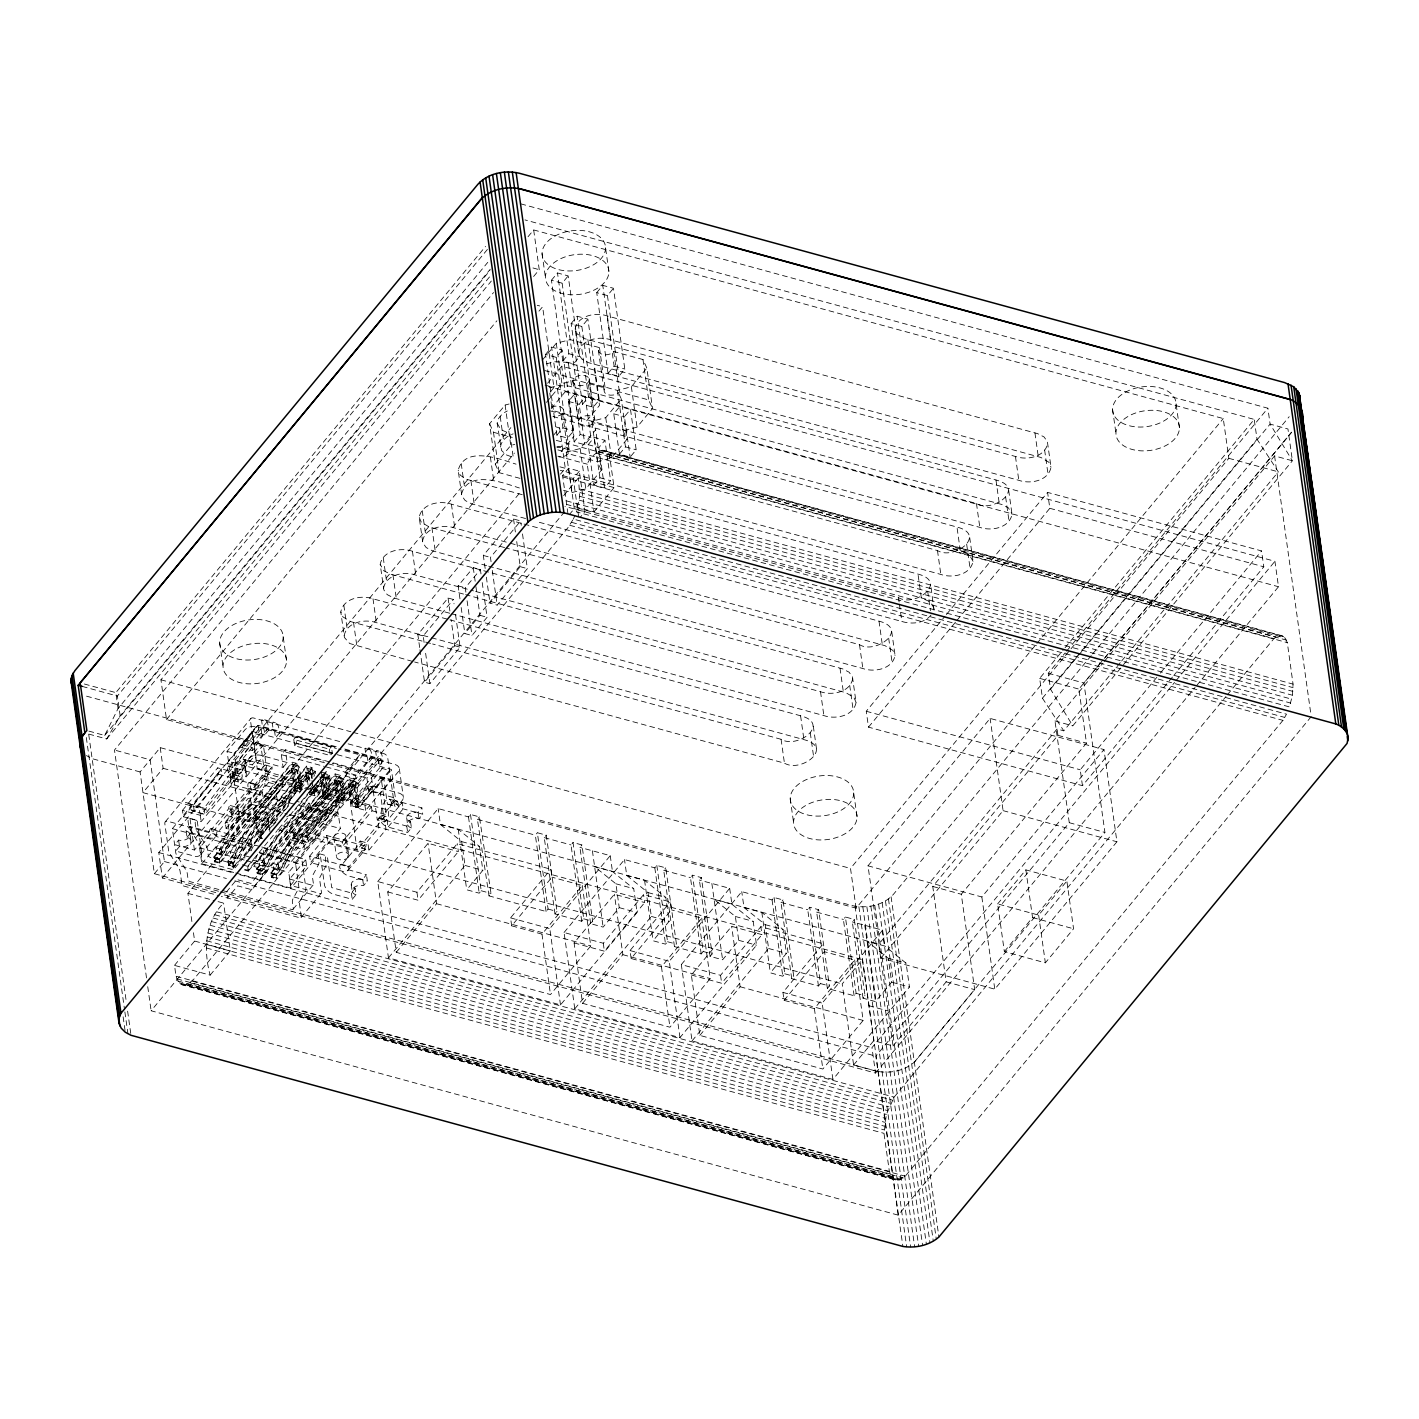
<?xml version="1.0" encoding="UTF-8"?>
<svg xmlns="http://www.w3.org/2000/svg" width="1419" height="1419" viewBox="0 0 1419 1419"><rect width="100%" height="100%" fill="white"/><g stroke="black" fill="none" stroke-linecap="round" stroke-linejoin="round"><path stroke-width="0.75" stroke-dasharray="5 3.75" d="M182.395 984.857L188.035 984.094L194.066 978.933L567.813 527.868L573.347 519.07L1286.519 714.165L1282.936 720.373L905.251 1176.209L899.238 1179.952L895.584 1179.952L182.395 984.857C175.105 981.646 175.779 971.873 174.484 965.381L210.154 975.137C203.449 950.925 204.744 921.747 223.599 903.123L213.098 900.249M602.614 450.178L1281.996 635.747L1285.153 638.071L1287.317 642.647L1293.064 684.135L1292.407 695.239L1289.499 706.928L576.327 511.833L579.715 496.295L578.455 477.831L614.108 487.586L609.798 457.308C606.232 442.462 589.861 455.765 587.271 464.208L593.976 511.904L566.695 504.437M895.584 1179.952L891.221 1176.156L889.358 1171.384L884.002 1133.355L886.378 1114.429L894.13 1097.135L1225.945 696.552M412.45 661.396L349.642 643.499L344.427 637.503L340.791 611.944C343.327 598.162 361.508 594.792 373.02 598.818L447.836 619.287M344.143 635.783C346.679 622.019 364.86 618.631 376.372 622.657L803.934 739.636C834.585 747.458 801.079 773.213 784.441 763.156L414.596 661.981M449.734 613.239L393.648 597.931L387.192 594.614L383.857 589.932L380.203 564.372C382.74 550.59 400.921 547.22 412.432 551.246L842.655 668.881L849.094 672.198L852.447 676.898L856.083 702.458C853.546 716.223 835.365 719.61 823.871 715.584L451.881 613.824M383.556 588.211C386.092 574.447 404.273 571.059 415.785 575.085L473.503 590.872M486.593 565.596L432.635 550.874L426.179 547.574L422.844 542.874L419.19 517.314C421.727 503.55 439.908 500.162 451.419 504.188L521.979 523.487M422.543 541.153C425.079 527.389 443.26 524.019 454.772 528.028L508.215 542.661M525.58 518.538L471.622 503.834L465.166 500.517L461.831 495.816L458.177 470.257C464.935 445.069 501.031 459.437 516.055 464.155M461.53 494.114C468.288 468.909 504.384 483.276 519.407 487.994M497.164 423.199L500.801 429.62L509.9 433.611L513.252 457.45L506.015 454.754L501.528 450.444L497.164 423.199C497.519 417.576 502.539 413.266 507.31 410.96M500.517 447.056C501.084 440.529 507.31 435.757 513.164 433.859M575.138 329.102C577.675 315.337 595.856 311.949 607.367 315.976L1037.591 433.629L1044.029 436.928L1047.382 441.628L1051.018 467.188C1048.481 480.97 1030.3 484.34 1018.807 480.314L588.583 362.679L582.127 359.362L578.792 354.661L575.138 329.102L577.267 334.05L585.231 338.822L1015.454 456.475C1026.948 460.501 1045.129 457.113 1047.665 443.349M578.491 352.941C581.027 339.176 599.208 335.806 610.72 339.815L1040.925 457.468L1048.889 462.239L1051.018 467.188M449.983 619.872L800.582 715.779C831.232 723.601 797.726 749.374 781.089 739.299L432.618 643.978M852.73 678.601C850.194 692.383 832.013 695.753 820.519 691.727L465.627 594.65M524.108 524.072L879 621.15C909.632 628.972 876.126 654.744 859.506 644.687L506.76 548.177M891.717 631.561L895.07 655.401C892.533 669.165 874.352 672.553 862.858 668.526L488.721 566.181M563.095 477.015L917.987 574.092C948.619 581.932 915.113 607.687 898.493 597.63L564.975 506.388M933.933 610.081L930.704 584.504M552.913 416.512L956.974 527.052C987.606 534.874 954.1 560.629 937.48 550.572L556.94 446.471M969.691 537.446L973.044 561.303C970.507 575.067 952.326 578.438 940.832 574.429L560.292 470.328M546.297 363.903L554.35 361.739L565.791 362.271L995.961 479.994C1026.593 487.817 993.087 513.572 976.467 503.514L548.887 386.553M1008.678 490.406L1012.031 514.246C1009.494 528.01 991.313 531.398 979.819 527.371L554.386 410.996M573.347 519.07L574.926 515.558M88.865 731.104L104.704 735.45L118.079 708.524L487.781 262.338M88.829 734.084L106.691 738.962L120.172 715.868L490.264 269.22M241.869 747.671L256.537 726.262L241.425 744.496L241.869 747.671L252.564 750.598L267.233 729.189L236.831 765.976L238.179 775.519L228.37 772.841L227.022 763.298L252.21 732.896L262.018 735.592L260.794 726.847L336.445 747.529M345.278 775.962L359.947 754.536L344.835 772.787L345.278 775.962L355.974 778.889L370.643 757.462L355.53 775.714L355.974 778.889M193.41 805.229L221.275 768.814L222.162 775.164L194.297 811.597L190.767 809.735L189.986 804.165L204.105 808.156L204.992 814.524L194.297 811.597L193.41 805.229L189.986 804.165M296.819 833.521L324.685 797.106L325.572 803.456L297.706 839.888L294.176 838.026L293.396 832.456L296.819 833.521L297.706 839.888L308.402 842.815L336.285 806.382L335.381 800.032L307.515 836.447L308.402 842.815L294.176 838.026M931.024 615.03C924.301 623.509 911.566 624.484 901.845 621.469L536.258 521.465M220.619 891.841L874.689 1070.76C888.205 1074.112 903.672 1071.38 914.333 1062.157L974.693 989.646L961.284 894.254L1086.493 743.148L1078.883 689.102L1102.865 660.137M1104.266 658.434L1291.787 431.837M118.079 708.524L115.844 692.632L485.546 246.427M120.172 715.868L117.387 696.037L487.462 249.389M104.704 735.45L489.927 270.515M106.691 738.962L489.484 276.971M324.508 762.766L166.52 719.539L160.932 679.79L491.311 281.051M528.028 236.742L533.668 229.931L1223.267 418.57L1228.836 458.319L856.1 908.178L326.636 763.333M146.512 977.922L114.478 750.048L493.564 292.527M166.52 719.539L496.898 320.8M533.615 276.492L539.255 269.681L533.668 229.931M218.491 891.256L154.369 873.714L140.073 771.954L160.223 747.636L303.489 786.836M551.441 280.252L557.49 272.962L568.185 275.889L579.537 356.648L573.489 363.938L562.793 361.011L551.441 280.252L562.137 283.179L568.185 275.889M538.972 311.151L542.608 306.77L537.251 305.298M160.223 747.636L163.114 768.318L142.964 792.636L269.131 827.135M545.552 354.413L551.601 347.105L562.296 350.032L573.648 430.808L567.6 438.099L556.904 435.172L545.552 354.413L556.248 357.34L562.296 350.032M571.148 323.532L577.196 316.224L587.892 319.151L599.244 399.927L593.195 407.218L582.499 404.291L571.148 323.532L581.843 326.459L587.892 319.151M596.725 292.651L602.773 285.343L613.469 288.27L624.821 369.046L618.79 376.337L608.077 373.41L596.725 292.651L607.438 295.578L613.469 288.27M520.028 478.38L499.151 472.669L495.266 464.155L489.59 423.767L505.111 405.036L509.084 404.007M542.182 360.302L556.283 343.274L570.225 339.638L599.474 347.637A8.248 5.162 -8 0 0 602.578 354.448A8.248 5.162 -8 0 0 613.735 351.54L642.984 359.539L646.851 368.053L652.527 408.441L637.025 427.154L623.065 430.808L593.834 422.809L588.158 382.421L617.389 390.42L631.349 386.784L646.851 368.053M165.26 821.796L250.897 718.457M332.401 753.347L252.334 731.441L256.36 760.07L252.316 764.93A10.305 4.541 -74.7 0 0 246.161 763.05A10.305 4.541 -74.7 0 0 242.241 777.08L238.215 781.94L231.084 779.989L227.058 751.378L245.203 729.49A9.046 5.676 -8 0 1 256.36 726.581L336.427 748.487M182.448 810.391L217.71 767.839L235.536 772.716L236.423 779.066L201.179 821.619L183.335 816.741L182.448 810.391L200.274 815.269L235.536 772.716M238.215 781.94L234.206 753.329L252.334 731.441M344.799 749.055L381.037 758.97L295.4 862.309L298.753 886.166A8.337 5.357 39.6 0 1 298.345 888.933L292.811 899.238A8.337 5.357 39.6 0 0 292.403 902.005L293.307 908.373A2.058 1.33 39.6 0 1 291.746 909.473L190.111 881.66A2.058 1.33 39.6 0 1 188.106 879.585L187.219 873.235A8.337 5.357 39.6 0 0 185.96 870.007L176.985 855.728A8.337 5.357 39.6 0 1 175.725 852.517L172.373 828.661L258.01 725.322L336.374 746.749M183.335 816.741L218.597 774.189L217.71 767.839M562.793 361.011L568.842 353.721L557.49 272.962M228.37 772.841L253.558 742.439L263.366 745.135L268.617 782.49L239.403 817.752L231.581 762.109L260.794 726.847M215.741 892.586L162.351 877.989L158.786 852.553L510.84 427.633M547.61 383.272L561.747 366.208L1274.918 561.303L1278.501 586.739L1196.501 685.714M209.551 831.8L189.951 826.443L186.173 831.002A7.734 4.842 -8 0 1 189.082 837.387A7.734 4.842 -8 0 1 178.617 840.119L174.839 844.677L194.438 850.034L209.551 831.8A2.058 0.905 -74.7 0 1 210.349 828.998A2.058 0.905 -74.7 0 1 211.573 829.37L250.791 840.101L278.372 806.808A17.631 7.787 -74.7 0 0 289.458 793.434L294.496 787.35L295.383 793.7L290.345 799.784A17.631 7.787 -74.7 0 1 286.248 808.351M230.233 777.807L234.011 773.249A7.734 4.842 -8 0 0 244.476 770.517A7.734 4.842 -8 0 0 241.567 764.131L245.345 759.573L272.093 766.881L256.981 785.115A8.017 5.144 39.6 0 1 250.755 789.532L231.137 784.175L230.233 777.807L256.981 785.115A2.058 0.905 -74.7 0 0 255.757 784.742A2.058 0.905 -74.7 0 0 254.977 787.563L255.863 793.913L238.747 814.577L231.599 812.626L230.712 806.276A2.058 0.905 -74.7 0 0 229.488 805.903A2.058 0.905 -74.7 0 0 228.69 808.706L211.573 829.37A8.248 5.286 39.6 0 0 219.59 837.689L251.695 846.469L279.259 813.158A17.631 7.787 -74.7 0 0 285.254 809.646M550.324 391.91L553.96 387.529L542.608 306.77M231.084 779.989L235.111 775.129A10.305 4.541 -74.7 0 1 239.031 761.098A10.305 4.541 -74.7 0 1 245.185 762.979L252.316 764.93M154.369 873.714L164.444 861.546L150.148 759.804L114.478 750.048M495.266 464.155L510.787 445.424L514.76 444.378M546.439 402.393L561.959 383.662L575.901 380.026L605.15 388.026A8.248 5.162 -8 0 0 608.254 394.837A8.248 5.162 -8 0 0 619.411 391.928L648.66 399.927L652.527 408.441M186.173 831.002L187.06 837.352A7.734 4.842 -8 0 1 189.969 843.755A7.734 4.842 -8 0 1 179.504 846.469L175.725 851.045L195.343 856.402A9.898 6.35 39.6 0 0 201.587 851.985L197.223 820.998A2.058 0.905 -74.7 0 0 195.982 820.625A2.058 0.905 -74.7 0 0 195.201 823.428L195.875 828.199A8.337 5.357 39.6 0 0 197.135 831.41L206.11 845.689A8.337 5.357 39.6 0 1 207.369 848.917L208.256 855.267A2.058 1.33 39.6 0 0 210.26 857.36L232.556 863.444L311.949 767.59L306.61 766.118L228.016 860.961L228.69 865.732L234.046 867.186L311.116 774.189L305.759 772.716L228.69 865.732M187.06 837.352L190.838 832.793L189.951 826.443M231.137 784.175L234.915 779.599A7.734 4.842 -8 0 0 245.381 776.885A7.734 4.842 -8 0 0 242.472 770.482L241.567 764.131M238.179 775.519L263.366 745.135M162.351 877.989L514.423 453.087M551.175 408.707L565.312 391.644L561.747 366.208M249.85 783.164L264.963 764.93L265.85 771.297L250.755 789.532L249.85 783.164A2.058 0.905 -74.7 0 0 248.627 782.791A2.058 0.905 -74.7 0 0 247.846 785.612L248.733 791.962L231.599 812.626M574.145 441.788L568.469 401.4L574.518 394.11L580.194 434.48L574.145 441.788L584.841 444.715L590.889 437.407L585.213 397.036L579.165 404.326L584.841 444.715M233.674 872.454L201.835 863.728L199.6 847.835L248.964 788.254L262.338 791.926L263.118 797.478L268.475 798.95L267.694 793.381L276.599 795.828L277.379 801.38L282.736 802.852L281.955 797.283L290.877 799.731L244.529 855.657L245.044 859.364M302.087 789.567L264.182 779.049L265.069 785.417L260.032 791.5A17.631 7.787 -74.7 0 1 248.964 804.875L228.814 829.193L226.135 828.448L225.231 822.098L265.53 773.461L301.2 783.217L302.087 789.567L297.919 794.605M256.36 760.07L283.09 767.377L281.317 754.66L285.343 749.8L370.927 773.213L372.7 785.931L368.674 790.791L395.422 798.099L391.396 769.488L334.512 753.932M293.751 739.423L295.755 736.993L331.425 746.749L332.312 753.099L330.29 755.529L294.638 745.773L293.751 739.423L329.403 749.179L331.425 746.749M200.718 854.61L215.83 836.376M228.814 829.193L227.909 822.825L248.059 798.507A17.631 7.787 -74.7 0 0 259.145 785.133M256.13 788.662L271.242 770.411M226.135 828.448L266.435 779.811L265.53 773.461M294.638 745.773L296.66 743.343L295.755 736.993M553.587 435.207L559.618 427.917L556.053 426.942M201.835 863.728L251.198 804.165L248.964 788.254M556.904 435.172L562.953 427.882L551.601 347.105M582.499 404.291L588.548 397.001L577.196 316.224M608.077 373.41L614.125 366.12L602.773 285.343M267.694 793.381L221.346 849.307L222.127 854.877L216.788 853.404L216.007 847.852L262.338 791.926M283.09 767.377L287.135 762.517L285.343 749.8M296.855 770.286L219.785 863.284L214.429 861.83L213.755 857.058L292.332 762.234L297.688 763.688L301.041 787.527L299.533 789.354L294.176 787.9L291.498 768.814L296.855 770.286L299.533 789.354M213.861 857.856L218.171 852.624A5.286 2.306 -74.5 0 0 219.431 850.247L222.517 843.063A83.632 36.929 -74.7 0 1 256.537 802.019L260.475 800.724A5.339 2.643 -84 0 0 261.947 799.837L290.842 765.001A6.19 2.732 -74.7 0 1 294.017 765.976L297.014 787.137L302.371 788.609L299.374 767.431A6.19 2.732 -74.7 0 0 296.181 766.473L267.428 801.15A6.244 3.086 -84 0 1 265.708 802.196L265.388 802.196A83.686 36.947 -74.7 0 0 227.856 844.518L224.752 851.702A5.215 2.27 -74.5 0 1 223.528 854.061L219.2 859.293L219.661 862.468L214.322 861.031L213.861 857.856L219.2 859.293M214.322 861.031L218.491 855.994A9.401 4.097 -74.5 0 0 221.151 850.939A79.517 35.103 -74.7 0 1 259.429 804.733A9.401 4.647 -84 0 0 262.533 802.852L290.877 768.637A2.058 0.905 -74.7 0 1 292.119 769.009L295.01 789.673A2.058 0.905 -74.7 0 0 296.252 790.046L310.353 773.018L309.91 769.843L315.249 771.315L315.71 774.49L310.353 773.018M191.884 921.552L187.929 893.367L520.596 491.879M214.429 861.83L291.498 768.814M219.785 863.284L219.111 858.53L297.688 763.688M282.31 782.419L282.878 786.392L253.664 821.654L253.096 817.681L282.31 782.419L295.684 786.073L292.332 762.234M219.661 862.468L223.847 857.431A9.348 4.062 -74.5 0 0 226.49 852.393A79.553 35.12 -74.7 0 1 261.468 807.358L264.91 806.187A10.323 5.108 -84 0 0 267.765 804.467L296.234 770.091A2.058 0.905 -74.7 0 1 297.458 770.464L300.367 791.128M561.108 451.739L573.897 436.289L568.221 395.919M586.686 420.858L599.492 405.408L593.816 365.038M281.955 797.283L235.607 853.209L236.388 858.779L231.049 857.307L230.268 851.755L276.599 795.828M312.304 778.499L311.719 774.366A2.058 0.905 -74.7 0 0 310.495 773.994L282.026 808.369A10.323 5.108 -84 0 1 279.171 810.089L275.747 811.26A79.553 35.12 -74.7 0 0 240.751 856.296A9.348 4.062 -74.5 0 1 238.108 861.333L233.922 866.37L228.583 864.934L228.122 861.759L232.432 856.526A5.286 2.306 -74.5 0 0 233.692 854.149L236.778 846.966A83.632 36.929 -74.7 0 1 270.798 805.921L274.754 804.626A5.339 2.643 -84 0 0 276.208 803.739L305.103 768.903A6.19 2.732 -74.7 0 1 308.278 769.878L309.874 781.035M419.669 647.49L417.842 634.488L448.067 598.02L453.406 599.474L454.027 603.82M459.969 598.853L458.142 585.852L473.254 567.618L480.385 569.569L480.988 573.897M485.156 568.469L483.329 555.45L513.536 518.982L520.684 520.933L521.287 525.278M228.583 864.934L232.769 859.896A9.401 4.097 -74.5 0 0 235.412 854.841A79.517 35.103 -74.7 0 1 273.69 808.635A9.401 4.647 -84 0 0 276.794 806.755L305.138 772.539A2.058 0.905 -74.7 0 1 306.38 772.912L308.402 787.368M294.176 787.9L295.684 786.073M233.922 866.37L233.461 863.195L237.789 857.963A5.215 2.27 -74.5 0 0 239.013 855.604L242.117 848.42A83.686 36.947 -74.7 0 1 279.649 806.098L279.969 806.098A6.244 3.086 -84 0 0 281.689 805.052L310.442 770.375A6.19 2.732 -74.7 0 1 313.634 771.333L314.326 776.104M260.901 831.853L258.223 831.126L259.109 837.476L261.788 838.203L260.901 831.853L301.2 783.217M424.104 642.452L423.181 635.943L453.406 599.474M557.862 449.894L566.216 452.182L580.158 448.546L595.678 429.815L591.794 421.301L605.753 417.665L621.274 398.934L617.389 390.42L625.477 446.879L619.429 454.169L630.125 457.095L636.173 449.805L630.497 409.417L624.449 416.725L630.125 457.095M465.875 592.149L465.272 587.803L480.385 569.569M491.063 561.747L490.46 557.401L520.684 520.933M560.47 474.141L565.294 468.305L559.618 427.917M194.438 850.034L190.093 819.047A2.058 0.905 -74.7 0 0 188.851 818.674A2.058 0.905 -74.7 0 0 188.071 821.477L188.745 826.248A8.337 5.357 39.6 0 0 190.004 829.459L198.979 843.737A8.337 5.357 39.6 0 1 200.221 846.966L202.012 859.683A2.058 1.33 39.6 0 0 204.017 861.759L233.443 869.812L249.567 850.353L248.662 844.003L254.781 845.671M315.249 771.315L301.218 788.254L295.862 786.782M268.741 829.831L289.582 804.662M568.629 468.252L574.305 508.641L568.256 515.931L562.58 475.56L568.629 468.252L579.324 471.179L585 511.567L580.158 517.403M588.176 444.679L594.224 437.371L604.92 440.298L610.596 480.686L604.547 487.976L593.851 485.05L588.176 444.679L598.871 447.606L604.92 440.298M619.429 454.169L613.753 413.798L619.801 406.49M310.211 788.467L313.014 785.079M324.171 773.745L310.122 790.685L315.479 792.157L329.51 775.217L324.171 773.745L324.614 776.92L310.513 793.948A2.058 0.905 -74.7 0 1 309.289 793.576L308.703 789.443M244.742 870.113L248.307 871.089L247.633 866.335L250.666 862.681M253.469 859.293L277.344 830.47M278.745 828.785L282.949 823.694M284.368 822.009L326.21 771.493L329.563 795.332L338.485 797.78L335.132 773.923L340.471 775.395L343.824 799.234L342.316 801.061L336.977 799.606L334.281 780.521L339.638 781.993L342.316 801.061M244.636 869.315L248.201 870.273L252.369 865.235A9.348 4.062 -74.5 0 0 255.012 860.198A79.553 35.12 -74.7 0 1 257.655 854.22M578.65 516.729L573.276 478.487L579.324 471.179M248.307 871.089L325.377 778.091L321.811 777.115M235.802 873.022L290.984 888.117L340.347 828.554L338.112 812.644L324.738 808.99L325.519 814.559L320.18 813.087L319.399 807.535L310.477 805.087L264.147 861.014L264.927 866.583L259.571 865.111L258.79 859.559L305.138 803.633L296.216 801.185M304.606 788.503L309.945 789.975L308.437 791.802L313.794 793.256L315.302 791.43L314.397 784.938M174.484 965.381L194.634 941.063L193.108 930.225M303.098 840.456L302.318 834.904L307.515 836.447L289.316 831.41L288.767 827.437L308.916 803.119L326.742 807.996L327.292 811.97L307.143 836.288L306.593 832.314L326.742 807.996M563.68 495.657L578.455 477.831M329.51 775.217L329.971 778.392L315.869 795.42A2.058 0.905 -74.7 0 1 314.628 795.03L313.475 786.765M339.638 781.993L262.568 874.991L257.229 873.536L256.555 868.765L335.132 773.923M256.644 869.563L260.972 864.331A5.286 2.306 -74.5 0 0 262.213 861.954L265.318 854.77A83.632 36.929 -74.7 0 1 299.32 813.726L303.276 812.431A5.339 2.643 -84 0 0 304.748 811.544L333.625 776.707A6.19 2.732 -74.7 0 1 336.817 777.683L339.815 798.844L345.154 800.298L342.156 779.137A6.19 2.732 -74.7 0 0 338.981 778.18L310.211 812.856A6.244 3.086 -84 0 1 308.491 813.903L308.171 813.903A83.686 36.947 -74.7 0 0 270.657 856.225L267.552 863.408A5.215 2.27 -74.5 0 1 266.311 865.767L261.983 871L262.462 874.175L257.105 872.738L256.644 869.563L261.983 871M289.316 831.41L309.466 807.092L308.916 803.119M257.105 872.738L261.291 867.701A9.401 4.097 -74.5 0 0 263.934 862.646A79.517 35.103 -74.7 0 1 302.212 816.439A9.401 4.647 -84 0 0 305.316 814.559L333.678 780.344A2.058 0.905 -74.7 0 1 334.902 780.716L337.811 801.38A2.058 0.905 -74.7 0 0 339.035 801.753L353.136 784.725L352.692 781.55L358.049 783.022L358.493 786.197L353.136 784.725M285.858 838.682L321.12 796.13L338.946 801.008L339.85 807.358L304.588 849.91L286.762 845.032L285.858 838.682L303.684 843.56L338.946 801.008M257.229 873.536L334.281 780.521M325.377 778.091L328.055 797.159L322.698 795.704L324.224 793.877L321.173 772.202M340.471 775.395L251.003 883.416L236.742 879.514L226.668 891.664L227.554 898.032L237.629 885.864L251.89 889.766L268.014 870.308L253.753 866.424L263.828 854.256L262.923 847.906L305.724 859.595L306.61 865.962L290.505 885.421L319.914 893.456A2.058 1.33 39.6 0 0 321.474 892.356L319.683 879.638A8.337 5.357 39.6 0 1 320.091 876.871L325.625 866.566A8.337 5.357 39.6 0 0 326.033 863.799L325.359 859.027A2.058 0.905 -74.7 0 1 326.139 856.225A2.058 0.905 -74.7 0 1 327.381 856.597L331.727 887.602L351.344 892.959L355.122 888.4A7.734 4.842 -8 0 1 352.214 882.015A7.734 4.842 -8 0 1 362.679 879.283L366.457 874.725L346.839 869.368A2.058 0.905 -74.7 0 1 347.637 866.548A2.058 0.905 -74.7 0 1 348.861 866.938L365.978 846.256A2.058 0.905 -74.7 0 1 366.776 843.454A2.058 0.905 -74.7 0 1 368 843.826L368.887 850.194L361.756 848.243L360.869 841.875A2.058 0.905 -74.7 0 0 359.646 841.502A2.058 0.905 -74.7 0 0 358.847 844.305L341.731 864.987A2.058 0.905 -74.7 0 0 340.489 864.597A2.058 0.905 -74.7 0 0 339.709 867.417A9.898 6.35 39.6 0 0 347.744 875.718L367.344 881.093L366.457 874.725M286.638 816.918A79.553 35.12 -74.7 0 1 290.008 815.162L293.236 813.992A10.323 5.108 -84 0 0 296.287 812.271L324.756 777.896A2.058 0.905 -74.7 0 1 325.998 778.268L328.889 798.932A2.058 0.905 -74.7 0 0 330.13 799.323L344.232 782.295L343.788 779.12L338.432 777.647L338.875 780.822L324.774 797.85A2.058 0.905 -74.7 0 1 323.55 797.478L320.925 778.871M262.462 874.175L266.63 869.137A9.348 4.062 -74.5 0 0 269.273 864.1A79.553 35.12 -74.7 0 1 304.269 819.065L307.71 817.894A10.323 5.108 -84 0 0 310.548 816.173L339.017 781.798A2.058 0.905 -74.7 0 1 340.258 782.171L343.15 802.835A2.058 0.905 -74.7 0 0 344.391 803.207M286.762 845.032L322.007 802.48L321.12 796.13M1311.227 716.648L898.192 1215.143L151.124 1010.771L564.159 512.294M343.788 779.12L329.74 796.059L324.401 794.587M455.552 614.658L460.111 647.17L429.886 683.639L424.547 682.184L454.772 645.716L451.118 619.695M482.212 582.57L487.089 617.265L471.977 635.499L464.847 633.548L479.959 615.314L475.684 584.965M522.511 533.934L527.371 568.629L497.164 605.097L490.016 603.146L520.241 566.678L516.587 540.657M563.538 490.282L571.892 492.57L585.834 488.934L601.354 470.203L595.678 429.815M562.563 413.301L568.239 453.69L597.47 461.689L611.429 458.035L626.95 439.322L621.274 398.934M354.75 779.297L276.173 874.139L276.829 878.893L271.49 877.439L270.816 872.667L349.393 777.825L354.75 779.297L358.085 803.136L356.577 804.963L351.238 803.509L348.56 784.423L353.899 785.895L356.577 804.963M270.905 873.465L275.233 868.233A5.286 2.306 -74.5 0 0 276.474 865.856L279.578 858.672A83.632 36.929 -74.7 0 1 313.599 817.628L317.537 816.333A5.339 2.643 -84 0 0 319.009 815.446L347.886 780.61A6.19 2.732 -74.7 0 1 351.078 781.585L354.076 802.746L359.415 804.201L356.417 783.04A6.19 2.732 -74.7 0 0 353.242 782.082L324.49 816.759A6.244 3.086 -84 0 1 322.769 817.805L322.432 817.787A83.686 36.947 -74.7 0 0 284.917 860.127L281.813 867.311A5.215 2.27 -74.5 0 1 280.59 869.67L276.262 874.902L276.723 878.077L271.366 876.64L270.905 873.465L276.262 874.902M278.408 864.916L273.051 863.462L273.832 869.013L279.188 870.486L278.408 864.916L324.738 808.99M593.851 485.05L599.9 477.76L594.224 437.371M271.366 876.64L275.552 871.603A9.401 4.097 -74.5 0 0 278.195 866.548A79.517 35.103 -74.7 0 1 316.49 820.342A9.401 4.647 -84 0 0 319.577 818.461L347.939 784.246A2.058 0.905 -74.7 0 1 349.163 784.618L352.072 805.283A2.058 0.905 -74.7 0 0 353.296 805.655L367.415 788.627L366.953 785.452L372.31 786.924L372.754 790.099L358.652 807.109A2.058 0.905 -74.7 0 1 357.428 806.737L354.519 786.073A2.058 0.905 -74.7 0 0 353.278 785.7L324.809 820.076A10.323 5.108 -84 0 1 321.971 821.796L318.53 822.967A79.553 35.12 -74.7 0 0 283.534 868.002A9.348 4.062 -74.5 0 1 280.909 873.04L276.723 878.077M271.49 877.439L348.56 784.423M336.977 799.606L338.485 797.78M352.692 781.55L338.662 798.489L344.001 799.961L358.049 783.022M378.465 759.041L379.689 767.785L354.519 798.17L355.85 807.713L365.659 810.391L390.846 780.007L381.037 777.31L386.287 814.683L357.074 849.946L349.251 794.285L378.465 759.041L344.852 749.835M290.984 888.117L288.749 872.224L338.112 812.644M368.674 790.791L366.9 778.073L370.927 773.213M351.238 803.509L352.746 801.682L349.393 777.825M290.505 885.421L289.6 879.053L305.724 859.595M366.953 785.452L352.923 802.391L358.28 803.863L372.31 786.924M210.154 975.137L230.286 950.819L223.599 903.123M593.976 511.904L614.108 487.586M309.626 856.207L326.76 835.525L365.978 846.256A8.248 5.286 39.6 0 1 359.752 850.673L327.647 841.893L310.53 862.557L342.618 871.337A8.248 5.286 39.6 0 0 348.861 866.938L309.626 856.207L310.53 862.557M355.85 807.713L381.037 777.31M365.659 810.391L364.311 800.848L389.498 770.464L379.689 767.785M372.7 785.931L399.448 793.239A9.046 5.676 -8 0 1 402.553 800.05L398.526 804.928A10.305 4.541 -74.7 0 0 392.371 803.048A10.305 4.541 -74.7 0 0 388.451 817.078L384.425 821.938L377.294 819.987L373.268 791.376L391.396 769.488M384.425 821.938L380.398 793.327L398.526 771.439A9.046 5.676 -8 0 0 395.44 764.628L338.538 749.055M371.459 806.808L372.026 810.781L342.813 846.043L342.245 842.052L371.459 806.808L358.085 803.136M293.077 909.242L313.209 884.924M377.294 819.987L381.321 815.127A10.305 4.541 -74.7 0 1 385.241 801.096A10.305 4.541 -74.7 0 1 391.396 802.977L398.526 804.928M391.396 802.977L395.422 798.099M301.094 917.543L321.244 893.225M361.756 848.243L378.891 827.561L377.986 821.211A2.058 0.905 -74.7 0 1 378.784 818.408A2.058 0.905 -74.7 0 1 380.008 818.781L406.756 826.089L410.534 821.53A7.734 4.842 -8 0 1 407.625 815.145A7.734 4.842 -8 0 1 418.091 812.413L421.869 807.854L395.121 800.547A19.298 8.514 -74.7 0 1 387.369 804.059L383.715 778.055L358.528 808.44L357.18 798.897L382.367 768.513L381.037 758.97M410.534 821.53L411.421 827.898L407.643 832.456L388.043 827.082L387.139 820.732L402.251 802.498L403.138 808.848L388.043 827.082A8.017 5.144 39.6 0 1 380.008 818.781L395.121 800.547A8.017 5.144 39.6 0 0 403.138 808.848L422.756 814.222L421.869 807.854M347.939 870.397L365.055 849.733M368.887 850.194L386.021 829.512L385.134 823.162A2.058 0.905 -74.7 0 1 385.915 820.359A2.058 0.905 -74.7 0 1 387.139 820.732M289.6 879.053L311.896 885.154A2.058 1.33 39.6 0 0 313.457 884.055L312.552 877.687A8.337 5.357 39.6 0 1 312.96 874.92L318.495 864.614A8.337 5.357 39.6 0 0 318.903 861.847L318.228 857.076A2.058 0.905 -74.7 0 1 319.009 854.273A2.058 0.905 -74.7 0 1 320.251 854.646L324.596 885.651A9.898 6.35 39.6 0 0 332.631 893.952L352.231 899.327L356.009 894.768L355.122 888.4M356.009 894.768A7.734 4.842 -8 0 1 353.118 888.383A7.734 4.842 -8 0 1 363.566 885.651L367.344 881.093M411.421 827.898A7.734 4.842 -8 0 1 408.512 821.512A7.734 4.842 -8 0 1 418.977 818.781L422.756 814.222M377.738 881.536L438.169 808.599L468.483 816.883L470.505 814.453L479.409 816.901L491.027 893.456L489.023 895.886L546.067 911.495L548.089 909.065L537.358 832.74L546.28 835.188L557.011 911.495L554.989 913.925L581.737 921.25L583.741 918.82L573.028 842.496L581.932 844.944L592.663 921.25L590.641 923.68L603.128 927.104L619.252 907.646L615.899 883.789L594.632 866.69L612.476 871.568L633.725 888.666L637.078 912.523L560.505 1004.918L388.451 957.86L377.738 881.536L416.955 892.267L457.255 843.649L550.856 869.244L551.973 877.19L511.674 925.827L541.987 934.128L582.287 885.491L551.973 877.19M582.287 885.491L590.783 945.905L550.483 994.542L396.256 952.344L387.759 891.93L428.059 843.294L458.372 851.595L457.255 843.649M489.023 895.886L477.405 819.331L479.409 816.901M387.759 891.93L418.073 900.231L458.372 851.595M388.451 957.86L465.024 865.448L461.672 841.609L440.404 824.492L438.169 808.599M396.256 952.344L436.555 903.708L428.059 843.294M470.505 814.453L481.218 890.76L479.214 893.19L466.727 889.784L482.85 870.326L479.498 846.487L458.248 829.37L440.404 824.492M546.067 911.495L535.353 835.17L537.358 832.74M554.989 913.925L544.257 837.618L546.28 835.188M511.674 925.827L510.556 917.88L550.856 869.244M581.737 921.25L571.006 844.926L573.028 842.496M590.641 923.68L579.928 847.374L581.932 844.944M560.505 1004.918L549.792 928.611L610.241 855.657L579.928 847.374M564.053 932.514L624.502 859.559L654.815 867.86L656.82 865.43L665.742 867.86L676.455 944.167L674.451 946.597L701.199 953.923L703.203 951.493L692.472 875.186L701.394 877.616L712.125 953.923L710.103 956.353L722.59 959.776L738.714 940.318L735.361 916.479L714.094 899.362L731.92 904.24L753.187 921.357L756.54 945.196L679.967 1037.608L574.784 1008.82L564.053 932.514L603.27 943.245L643.57 894.609L670.318 901.934L671.435 909.881L631.136 958.517L661.449 966.8L701.749 918.164L671.435 909.881M701.749 918.164L710.227 978.578L669.945 1027.214L582.57 1003.322L574.092 942.908L614.374 894.272L644.687 902.555L643.57 894.609M674.451 946.597L663.72 870.29L665.742 867.86M574.092 942.908L604.388 951.191L644.687 902.555M574.784 1008.82L651.339 916.426L647.986 892.569L626.737 875.47L624.502 859.559M582.57 1003.322L622.87 954.685L614.374 894.272M631.136 958.517L630.018 950.553L670.318 901.934M701.199 953.923L690.468 877.616L692.472 875.186M710.103 956.353L699.39 880.046L701.394 877.616M656.82 865.43L667.551 941.737L665.529 944.167L653.059 940.762L669.165 921.303L665.813 897.447L644.563 880.348L626.737 875.47M1172.413 677.094L1082.449 785.683L868.499 727.149L866.264 711.256L944.983 616.236M946.384 614.551L1047.594 492.393L1261.562 550.927L1263.797 566.82L1173.832 675.409M679.967 1037.608L669.254 961.284L729.685 888.347L699.39 880.046M868.499 727.149L955.661 621.965M957.062 620.263L1049.829 508.304L1047.594 492.393M681.315 964.601L741.765 891.646L772.078 899.93L774.082 897.5L783.004 899.948L793.735 976.254L791.713 978.684L818.461 985.992L820.466 983.562L809.752 907.255L818.657 909.703L829.388 986.01L827.366 988.44L854.114 995.748L856.136 993.318L845.405 917.011L854.327 919.441L865.04 995.766L863.036 998.196L875.505 1001.601L891.629 982.161L888.276 958.304L867.027 941.187L884.853 946.065L906.102 963.182L909.455 987.039L832.9 1079.433L692.046 1040.907L681.315 964.601L720.55 975.314L760.832 926.696L823.251 943.759L782.951 992.395L784.068 1000.342L814.382 1008.625L854.664 960.007L824.368 951.706L784.068 1000.342M854.664 960.007L863.16 1020.421L822.86 1069.039L699.833 1035.391L691.355 974.977L731.654 926.341L761.95 934.642L760.832 926.696M791.713 978.684L780.982 902.378L783.004 899.948M691.355 974.977L721.668 983.278L761.95 934.642M692.046 1040.907L768.601 948.495L765.249 924.656L743.999 907.539L741.765 891.646M699.833 1035.391L740.133 986.755L731.654 926.341M818.461 985.992L807.73 909.685L809.752 907.255M856.1 908.178L850.513 868.428L1035.48 645.202M1036.881 643.499L1223.267 418.57M827.366 988.44L816.652 912.133L818.657 909.703M774.082 897.5L784.813 973.806L782.791 976.237L770.322 972.831L786.428 953.373L783.075 929.534L761.826 912.417L743.999 907.539M868.002 865.821L990.125 718.422L1103.964 749.569L1116.93 841.769L994.79 989.167L880.968 958.038L868.002 865.821L981.842 896.968L1103.964 749.569M1120.247 662.673L1063.771 730.82L1042.451 698.201L1039.666 678.371L1063.665 649.405M1065.066 647.703L1254.236 419.403L524.995 219.91M854.114 995.748L843.383 919.441L845.405 917.011M1120.673 668.065L1072.799 725.836L1050.503 689.155L1048.269 673.262L1065.155 652.882M1066.574 651.179L1267.876 408.229L520.808 203.857M863.036 998.196L852.305 921.889L854.327 919.441M1042.451 698.201L1080.569 652.19M1081.97 650.487L1257.021 439.234L1254.236 419.403M1050.503 689.155L1077.252 656.873M1078.653 655.188L1270.111 424.104L1267.876 408.229M1091.246 655.596L893.296 894.484C882.99 905.748 865.892 908.94 851.435 905.411L332.259 763.387M1092.665 653.875L1289.197 416.689M914.333 1062.157L1104.922 832.456L1083.921 683.018L1103.698 659.161M1105.099 657.458L1291.432 432.564M898.192 1215.143L875.842 1056.162L1069.27 822.701L1054.973 720.958L1102.829 663.187M1104.248 661.485L1274.581 455.907L1292.407 460.785L1287.955 428.981L1270.111 424.104L1292.407 460.785L1122.074 666.362M832.9 1079.433L822.169 1003.127L882.618 930.172L852.305 921.889M878.308 1071.558L853.617 1064.995L842.212 983.917L862.362 959.599L297.83 805.158M853.617 1064.995L873.767 1040.677L893.048 1045.945L878.751 944.203L1057.066 728.994L1063.771 730.82M893.048 1045.945L946.171 981.842L932.762 886.449L1057.953 735.344L1057.066 728.994M1121.649 660.97L1278.342 471.853L1257.021 439.234M880.968 958.038L1003.091 810.639L990.125 718.422M1082.449 785.683L1080.231 769.772L1158.933 674.77M1160.352 673.085L1261.562 550.927M224.273 894.928L875.541 1073.083L871.958 1047.648L1174.542 682.468M1175.961 680.748L1274.918 561.303M997.646 903.903L1025.866 869.865L1066.857 881.075L1073.562 928.771L1045.36 962.827L1004.35 951.599L997.646 903.903L1038.655 915.131L1066.857 881.075M875.541 1073.083L1195.082 687.417M1004.35 951.599L1032.553 917.561L1025.866 869.865M1227.346 694.831L1273.943 638.585L1278.147 635.925L1281.996 635.747M549.65 387.759L557.685 385.578L569.143 386.128L1001.956 504.525L1008.395 507.842L1012.031 514.246M522.227 494.699L465.84 479.072L460.306 475.223L458.177 470.257M504.614 547.592L429.283 527.034L421.337 522.263L419.19 517.314M510.361 543.246L884.995 645.68L892.941 650.452L895.07 655.401M463.499 594.064L390.296 574.092L383.839 570.775L380.203 564.372M475.649 591.457L846.008 692.738L853.954 697.492L856.083 702.458M430.489 643.392L350.883 621.664L342.919 616.893L340.791 611.944M228.122 861.759L233.461 863.195M532.976 267.96L539.255 269.681M1228.836 458.319L1278.342 471.853M568.842 353.721L579.537 356.648M614.125 366.12L624.821 369.046M1049.829 508.304L1263.797 566.82M544.648 370.519L573.879 378.518L579.555 418.907L550.324 410.907M545.038 385.099L553.96 387.529M588.548 397.001L599.244 399.927M565.312 391.644L1278.501 586.739M568.469 401.4L579.165 404.326M613.753 413.798L624.449 416.725M562.953 427.882L573.648 430.808M580.194 434.48L590.889 437.407M625.477 446.879L636.173 449.805M606.161 451.26L1283.681 636.599M600.609 450.586L1285.153 638.071M598.534 451.614L1276.053 636.954M556.266 440.369L1286.377 640.093M596.423 453.246L1273.943 638.585M609.798 457.308L1287.317 642.647M489.59 423.767L493.475 432.281L512.259 437.424M557.898 456.173L587.271 464.208M559.955 466.833L565.294 468.305M599.9 477.76L610.596 480.686M562.58 475.56L573.276 478.487M579.874 489.041L1293.064 684.135M579.928 492.57L1293.117 687.665M579.715 496.295L1292.886 691.39M579.218 500.144L1292.407 695.239M566.447 500.872L1291.68 699.159M577.515 507.984L1290.705 703.079M574.305 508.641L585 511.567M571.609 522.334L1284.798 717.429M569.764 525.278L1282.936 720.373M1048.269 673.262L1083.921 683.018M1039.666 678.371L1078.883 689.102M483.329 555.45L490.46 557.401M520.241 566.678L527.371 568.629M1054.973 720.958L1072.799 725.836M1057.953 735.344L1086.493 743.148M458.142 585.852L465.272 587.803M866.264 711.256L1080.231 769.772M479.959 615.314L487.089 617.265M417.842 634.488L423.181 635.943M454.772 645.716L460.111 647.17M1069.27 822.701L1104.922 832.456M1003.091 810.639L1116.93 841.769M932.762 886.449L961.284 894.254M1032.553 917.561L1073.562 928.771M160.932 679.79L350.936 731.778M353.083 732.364L850.513 868.428M264.608 719.788L275.304 722.714M368.018 748.079L378.713 751.006M339.691 741.552L253.54 717.979A4.115 2.643 39.6 0 0 250.436 720.178L257.211 768.459A19.298 8.514 -74.7 0 0 264.963 764.93M348.116 743.858L383.698 753.578A4.115 2.643 39.6 0 1 387.724 757.746L394.5 806.01A19.298 8.514 -74.7 0 0 402.251 802.498M84.377 684.011L115.844 692.632M296.66 743.343L332.312 753.099M82.302 686.424L117.387 696.037M86.559 696.179L323.709 761.045M281.317 754.66L324.1 766.366M326.139 766.916L366.9 778.073M241.425 744.496L252.121 747.423L252.564 750.598M344.835 772.787L355.53 775.714M287.135 762.517L260.387 755.192A9.046 5.676 -8 0 0 249.23 758.118M292.775 764.256L298.114 765.728M307.036 768.158L312.375 769.63M321.297 772.06L326.654 773.532M335.558 775.962L340.915 777.435M349.819 779.865L355.176 781.337M324.614 776.92L329.971 778.392M338.875 780.822L344.232 782.295M367.415 788.627L372.754 790.099M291.658 768.229L297.014 769.701M305.919 772.131L311.275 773.603M321.971 776.53L325.536 777.506M334.458 779.936L339.797 781.408M348.719 783.838L354.058 785.31M477.405 819.331L535.353 835.17M544.257 837.618L571.006 844.926M663.72 870.29L690.468 877.616M780.982 902.378L807.73 909.685M816.652 912.133L843.383 919.441M227.058 751.378L234.206 753.329M373.268 791.376L380.398 793.327M242.933 759.13L250.063 761.081M389.125 799.128L396.256 801.079M257.779 768.655L264.91 770.606M387.937 804.254L395.067 806.205M231.581 762.109L307.231 782.791M315.639 785.097L349.251 794.285M227.022 763.298L236.831 765.976M354.519 798.17L364.311 800.848M305.635 787.421L878.751 944.203M315.302 791.43L324.224 793.877M343.824 799.234L352.746 801.682M268.617 782.49L282.878 786.392M372.026 810.781L386.287 814.683M295.471 790.436L300.828 791.908M309.732 794.338L315.089 795.811M323.993 798.241L329.35 799.713M338.254 802.143L343.611 803.615M352.533 806.045L357.872 807.517M235.111 775.129L242.241 777.08M381.321 815.127L388.451 817.078M265.069 785.417L295.383 793.7M218.597 774.189L236.423 779.066M249.407 782.401L256.537 784.352M322.007 802.48L339.85 807.358M379.565 818L386.695 819.951M461.672 841.609L479.498 846.487M615.899 883.789L633.725 888.666M647.986 892.569L665.813 897.447M735.361 916.479L753.187 921.357M765.249 924.656L783.075 929.534M888.276 958.304L906.102 963.182M309.466 807.092L327.292 811.97M946.171 981.842L974.693 989.646M163.114 768.318L295.702 804.573M251.198 804.165L287.294 814.027M289.405 814.612L340.347 828.554M465.024 865.448L482.85 870.326M619.252 907.646L637.078 912.523M651.339 916.426L669.165 921.303M738.714 940.318L756.54 945.196M768.601 948.495L786.428 953.373M891.629 982.161L909.455 987.039M230.268 805.513L237.399 807.464M360.408 841.112L367.539 843.063M253.096 817.681L274.612 823.552M282.7 825.769L288.767 827.437M306.593 832.314L342.245 842.052M185.392 802.391L192.523 804.342M315.55 838.008L322.681 839.959M277.681 829.476L842.212 983.917M190.767 809.735L204.992 814.524L232.858 778.091L231.971 771.741L204.105 808.156L198.908 806.613L199.689 812.182M481.218 890.76L491.027 893.456M548.089 909.065L557.011 911.495M583.741 918.82L592.663 921.25M667.551 941.737L676.455 944.167M703.203 951.493L712.125 953.923M784.813 973.806L793.735 976.254M820.466 983.562L829.388 986.01M856.136 993.318L865.04 995.766M225.231 822.098L227.909 822.825M189.632 818.266L196.762 820.217M319.789 853.883L326.92 855.834M868.836 1005.699L888.134 1010.967M211.112 828.607L218.242 830.558M341.269 864.206L348.4 866.158M259.659 846.433L167.921 821.335A4.115 2.643 39.6 0 0 164.799 823.534L168.595 850.566A8.337 5.357 39.6 0 0 169.854 853.777L178.829 868.056A8.337 5.357 39.6 0 1 180.089 871.284L181.863 884.002A2.058 1.33 39.6 0 0 183.867 886.077L219.235 895.744M261.805 847.001L298.079 856.934A4.115 2.643 39.6 0 1 302.087 861.085L305.883 888.117A8.337 5.357 39.6 0 1 305.475 890.884L299.941 901.189A8.337 5.357 39.6 0 0 299.533 903.956L301.325 916.674A2.058 1.33 39.6 0 1 299.764 917.774L221.311 896.311M510.556 917.88L549.792 928.611M630.018 950.553L669.254 961.284M782.951 992.395L822.169 1003.127M190.838 832.793L210.455 838.168A9.898 6.35 39.6 0 0 216.681 833.751A2.058 0.905 -74.7 0 1 217.479 830.949A2.058 0.905 -74.7 0 1 218.703 831.321L235.838 810.657A2.058 0.905 -74.7 0 1 236.618 807.854A2.058 0.905 -74.7 0 1 237.842 808.227L238.747 814.577M172.373 828.661L250.861 850.123M259.34 852.447L295.4 862.309M259.748 853.138L306.61 865.962M436.555 903.708L590.783 945.905M622.87 954.685L710.227 978.578M740.133 986.755L863.16 1020.421M216.007 847.852L221.346 849.307M230.268 851.755L235.607 853.209M244.529 855.657L249.886 857.111M258.79 859.559L264.147 861.014M252.848 860.056L267.127 863.958M199.6 847.835L244.174 860.038M246.303 860.606L288.749 872.224M213.755 857.058L219.111 858.53M228.016 860.961L233.372 862.433L234.046 867.186M242.294 864.863L247.633 866.335M256.555 868.765L261.894 870.237L262.568 874.991M270.816 872.667L276.173 874.139M158.786 852.553L231.386 872.401M239.917 874.743L871.958 1047.648M164.444 861.546L226.401 878.503M234.933 880.844L875.842 1056.162M187.929 893.367L211.005 899.681M216.61 911.778L894.13 1097.135M214.766 914.741L892.285 1100.08M213.027 918.004L890.547 1103.343M211.449 921.516L888.968 1106.855M210.047 925.241L887.567 1110.58M208.859 929.09L886.378 1114.429M207.883 932.992L885.403 1118.349M207.139 936.912L884.676 1122.252M206.66 940.779L884.179 1126.118M194.634 941.063L230.286 950.819M206.447 944.486L883.966 1129.826M206.482 948.016L884.002 1133.355M176.169 976.29L889.358 1171.384M192.062 981.114L905.251 1176.209M176.985 978.879L890.174 1173.974M190.04 982.853L903.229 1177.947M178.031 981.061L891.221 1176.156M188.035 984.094L901.207 1179.207M179.308 982.817L892.48 1177.912M186.066 984.857L899.238 1179.952M180.763 984.076L897.358 1180.2M140.073 771.954L92.129 758.651L86.417 755.582M623.065 430.808L626.95 439.322M601.354 470.203L597.47 461.689L591.794 421.301M973.044 561.303L969.408 554.882L960.326 550.891L956.974 527.052M934.057 608.343L930.421 601.94L921.339 597.949L917.987 574.092M248.201 870.273L247.722 867.098L252.05 861.865A5.215 2.27 -74.5 0 0 252.954 860.304M1274.581 455.907L1310.908 714.449M1176.085 403.865A31.927 20.008 -8 0 1 1128.726 425.594A31.927 20.008 -8 0 1 1128.211 390.775A31.927 20.008 -8 0 1 1176.085 403.865L1179.437 427.704A31.927 20.008 -8 0 1 1132.078 449.433A31.927 20.008 -8 0 1 1131.564 414.614A31.927 20.008 -8 0 1 1179.437 427.704M1112.602 409.612L1115.955 433.469M1044.632 450.018L1047.985 473.875M1034.948 432.937L1038.3 456.794M1015.454 456.475L1018.807 480.314M1005.645 497.076L1008.998 520.915M995.961 479.994L999.313 503.834M1038.655 915.131L1045.36 962.827M976.467 503.514L979.819 527.371M966.658 544.133L970.011 567.972M937.48 550.572L940.832 574.429M981.842 896.968L994.79 989.167M927.671 591.173L930.403 610.684M898.493 597.63L899.096 601.958M899.398 604.122L901.845 621.469M888.684 638.231L892.037 662.088M879 621.15L882.352 645.006M859.506 644.687L862.858 668.526M891.097 896.808L938.917 1237.031M888.471 898.954L936.292 1239.195M885.474 900.905L933.294 1241.146M882.157 902.626L929.977 1242.849M849.697 685.288L853.05 709.128M882.618 930.172L884.853 946.065M878.574 904.08L926.394 1244.303M874.778 905.251L922.598 1245.474M840.013 668.207L843.365 692.046M870.84 906.102L918.661 1246.325M853.706 792.937A31.927 20.008 -8 0 1 806.347 814.648A31.927 20.008 -8 0 1 805.85 779.829A31.927 20.008 -8 0 1 853.706 792.937L857.058 816.776A31.927 20.008 -8 0 1 809.699 838.505A31.927 20.008 -8 0 1 809.202 803.686A31.927 20.008 -8 0 1 857.058 816.776M866.849 906.635L914.652 1246.858M862.823 906.83L910.643 1247.053M864.792 925.294L875.505 1001.601M858.885 906.688L906.688 1246.911M855.072 906.209L902.874 1246.432M862.362 959.599L873.767 1040.677M820.519 691.727L823.871 715.584M813.318 726.191L816.67 750.03M810.284 732.86L813.619 756.717M800.582 715.779L803.934 739.636M790.223 798.684L793.576 822.523M781.089 739.299L784.441 763.156M814.382 1008.625L822.86 1069.039M772.078 899.93L782.791 976.237M761.826 912.417L770.322 972.831M729.685 888.347L731.92 904.24M642.984 359.539L648.66 399.927M711.859 883.469L722.59 959.776M720.55 975.314L721.668 983.278M631.349 386.784L637.025 427.154M605.541 247.793A31.927 20.008 -8 0 1 558.181 269.504A31.927 20.008 -8 0 1 557.667 234.703A31.927 20.008 -8 0 1 605.541 247.793L608.893 271.632A31.927 20.008 -8 0 1 561.534 293.361A31.927 20.008 -8 0 1 561.019 258.542A31.927 20.008 -8 0 1 608.893 271.632M607.438 295.578L618.79 376.337M613.735 351.54L619.411 391.928M607.367 315.976L610.72 339.815M599.474 347.637L605.15 388.026M598.41 350.333L604.086 390.704M605.753 417.665L611.429 458.035M587.874 339.496L591.226 363.353M581.843 326.459L593.195 407.218M598.871 447.606L604.547 487.976M589.204 379.724A8.248 5.162 -8 0 1 576.983 385.329A8.248 5.162 -8 0 1 576.859 376.354A8.248 5.162 -8 0 1 589.204 379.724L594.88 420.113A8.248 5.162 -8 0 1 582.659 425.718A8.248 5.162 -8 0 1 582.535 416.725A8.248 5.162 -8 0 1 594.88 420.113M654.815 867.86L665.529 944.167M661.449 966.8L669.945 1027.214M562.137 283.179L575.901 380.026M644.563 880.348L653.059 940.762M572.833 381.214L578.509 421.603M568.38 363.033L571.733 386.873M580.158 448.546L585.834 488.934M556.283 343.274L561.959 383.662M542.058 253.54L545.41 277.379M556.248 357.34L569.303 450.994M566.216 452.182L571.892 492.57M549.809 393.063L550.714 399.555M551.015 401.737L552.239 410.41M610.241 855.657L612.476 871.568M592.397 850.779L603.128 927.104M603.27 943.245L604.388 951.191M505.111 405.036L510.787 445.424M500.215 416.53L503.568 440.369M513.536 518.982L515.381 531.983M493.475 432.281L499.151 472.669M490.406 457.131L493.759 480.988M492.287 570.42L497.164 605.097M541.987 934.128L550.483 994.542M486.362 577.143L490.016 603.146M470.913 480.669L474.265 504.508M461.228 463.587L464.581 487.426M473.254 567.618L475.383 582.783M467.099 600.805L471.977 635.499M451.419 504.188L454.772 528.028M461.175 607.527L464.847 633.548M448.067 598.02L449.894 611.021M431.926 527.708L435.278 551.565M468.483 816.883L479.214 893.19M422.241 510.627L425.594 534.484M458.248 829.37L466.727 889.784M412.432 551.246L415.785 575.085M425.629 653.29L429.886 683.639M419.971 649.671L424.547 682.184M392.939 574.766L396.291 598.623M383.254 557.685L386.607 581.542M418.091 812.413L418.977 818.781M406.632 817.663L407.519 824.031M416.955 892.267L418.073 900.231M399.342 768.779L403.368 797.407M406.756 826.089L407.643 832.456M373.02 598.818L376.372 622.657M353.526 622.338L356.878 646.195M343.841 605.257L347.176 629.114M362.679 879.283L363.566 885.651M346.076 836.394A6.173 3.867 -8 0 1 336.906 840.598A6.173 3.867 -8 0 1 336.8 833.858A6.173 3.867 -8 0 1 346.076 836.394L348.755 855.48A6.173 3.867 -8 0 1 339.584 859.683A6.173 3.867 -8 0 1 339.478 852.943A6.173 3.867 -8 0 1 348.755 855.48M345.278 838.416L347.957 857.484M351.22 884.534L352.125 890.901M351.344 892.959L352.231 899.327M329.403 749.179L330.29 755.529M333.784 837.512L336.463 856.579M322.645 774.277L325.554 794.942L330.893 796.396L327.895 775.235A6.19 2.732 -74.7 0 0 324.703 774.277L295.95 808.954A6.244 3.086 -84 0 1 294.407 809.983M320.02 776.619L322.698 795.704M326.76 835.525L327.647 841.893M315.816 786.747L316.632 792.494L311.275 791.039L310.176 783.164M311.949 767.59L313.173 776.264M311.116 774.189L311.701 778.428M312.003 780.539L313.794 793.256M306.61 766.118L308.739 781.301M305.759 772.716L306.947 781.195M310.477 805.087L311.258 810.657L305.919 809.185L305.138 803.633M283.161 636.528A31.927 20.008 -8 0 1 236.281 658.7A31.927 20.008 -8 0 1 234.845 623.97A31.927 20.008 -8 0 1 283.161 636.528L286.514 660.367A31.927 20.008 -8 0 1 239.616 682.557A31.927 20.008 -8 0 1 238.197 647.827A31.927 20.008 -8 0 1 286.514 660.367M303.684 843.56L304.588 849.91M258.01 725.322L259.34 734.847L234.17 765.249L235.501 774.792L260.688 744.39L264.342 770.411A19.298 8.514 -74.7 0 0 272.093 766.881A8.017 5.144 39.6 0 1 265.85 771.297M267.623 814.932A6.173 3.867 -8 0 1 258.453 819.135A6.173 3.867 -8 0 1 258.347 812.395A6.173 3.867 -8 0 1 267.623 814.932L270.302 834.017M256.13 814.027L256.679 818M255.331 816.049L258.01 835.117M245.345 759.573L246.25 765.923M245.469 767.998L246.374 774.348M250.791 840.101L251.695 846.469M219.697 642.949L223.049 666.788M234.011 773.249L234.915 779.599M232.556 863.444L233.443 869.812M200.274 815.269L201.179 821.619M190.075 834.869L190.962 841.219M178.617 840.119L179.504 846.469M147.736 986.684L151.124 1010.771M88.741 734.528L126.078 1000.164M127.621 1011.144L131.009 1035.285M86.311 737.508L124.57 1009.725M124.872 1011.924L127.958 1033.883M123.134 1016.838L125.28 1032.216M262.621 838.469A6.173 3.867 -8 0 1 258.453 833.592A6.173 3.867 -8 0 1 267.18 830.913M251.039 850.868A83.632 36.929 -74.7 0 1 285.059 809.823M258.081 841.644A79.517 35.103 -74.7 0 1 277.876 817.77M272.572 825.947A83.686 36.947 -74.7 0 1 276.12 821.956M556.94 447.606A8.248 5.162 -8 0 1 569.214 450.32A8.248 5.162 -8 0 1 559.051 456.936M551.264 407.235A8.248 5.162 -8 0 1 563.538 409.931A8.248 5.162 -8 0 1 553.375 416.547M268.847 729.987L264.803 734.865L264.253 730.891A13.64 6.031 -74.7 0 0 262.462 726.528L261.575 720.178A16.744 7.397 -74.7 0 1 268.28 726.014L268.847 729.987M279.543 732.913L275.517 737.791L274.949 733.818A13.64 6.031 -74.7 0 0 273.157 729.455L272.271 723.105A16.744 7.397 -74.7 0 1 278.975 728.94L279.543 732.913M372.257 758.278L368.23 763.156L367.663 759.165A13.64 6.031 -74.7 0 0 365.871 754.819L364.985 748.469A16.744 7.397 -74.7 0 1 371.689 754.305L372.257 758.278M382.953 761.205L378.926 766.083L378.359 762.092A13.64 6.031 -74.7 0 0 376.567 757.746L375.68 751.396A16.744 7.397 -74.7 0 1 382.385 757.232L382.953 761.205M267.925 819.437L228.69 808.706A8.248 5.286 39.6 0 0 236.725 817.007L268.812 825.787L267.925 819.437"/><path stroke-width="1.5" d="M70.95 680.712L71.926 675.586L74.923 670.619L477.884 184.293C488.207 173.029 505.288 169.837 519.744 173.366L1284.621 382.598L1293.72 386.784L1299.112 393.116L1348.05 738.288L1347.074 743.414L938.917 1237.031C929.197 1245.51 915.432 1248.348 902.874 1246.432L131.009 1035.285L125.28 1032.216L121.218 1028.172L119.072 1023.454L70.95 680.712L71.252 683.231M1300.017 400.619L1299.928 395.546M1348.05 738.288C1347.89 731.317 1341.877 726.244 1335.811 723.938L563.928 512.791C551.388 510.875 537.606 513.713 527.903 522.192L120.987 1013.29L118.983 1018.381L119.072 1023.454M1302.855 420.893C1304.274 410.357 1297.676 400.371 1286.856 398.508L521.979 189.259C507.523 185.729 490.442 188.94 480.119 200.185L80.174 682.876L86.878 730.572C82.178 735.344 77.797 742.474 81.007 749.25M82.125 736.656L84.874 733.002L78.169 685.306L482.318 197.862M518.361 188.461L1290.226 399.608M78.169 685.306L82.302 686.424M72.067 685.661L73.398 687.949M1299.112 393.116L1346.933 733.339M1300.567 404.592L1301.4 410.552M1303.476 425.292L1304.096 429.673M1304.7 434.054L1305.64 440.617M1306.243 444.998L1308.407 460.341M1309.027 464.722L1309.95 471.303M1310.553 475.684L1312.717 491.027M1313.338 495.408L1315.484 510.751M1316.105 515.132L1317.027 521.713M1317.648 526.094L1318.251 530.475M1318.872 534.857L1319.794 541.419M1320.415 545.818L1321.036 550.2M1321.639 554.581L1322.579 561.144M1323.182 565.525L1324.104 572.105M1324.725 576.486L1326.889 591.829M1327.492 596.211L1328.415 602.791M1329.035 607.172L1329.656 611.554M1330.277 615.935L1331.199 622.515M1331.802 626.896L1332.423 631.278M1333.044 635.659L1333.966 642.239M1334.587 646.621L1335.51 653.183M1336.113 657.565L1338.277 672.908M1338.897 677.289L1341.044 692.632M1341.664 697.013L1342.587 703.593M1343.208 707.975L1343.828 712.356M1344.432 716.737L1345.354 723.318M1345.975 727.699L1346.596 732.08M1347.216 736.461L1347.819 740.842M1297.782 390.828L1345.602 731.051M1295.973 388.7L1343.793 728.923M1293.72 386.784L1341.523 727.007M1291.042 385.117L1338.844 725.34M1287.991 383.715L1335.811 723.938M516.126 172.568L563.928 512.791M512.312 172.089L560.115 512.312M508.357 171.947L556.177 512.17M504.348 172.142L552.151 512.365M500.339 172.675L548.16 512.898M496.402 173.526L544.222 513.749M492.606 174.697L540.426 514.92M489.023 176.151L536.843 516.374M485.706 177.854L533.526 518.095M482.708 179.805L530.529 520.046M480.083 181.969L527.903 522.192M73.185 673.067L120.987 1013.29M71.926 675.586L119.746 1015.809M71.181 678.158L119.888 1025.884"/></g></svg>
